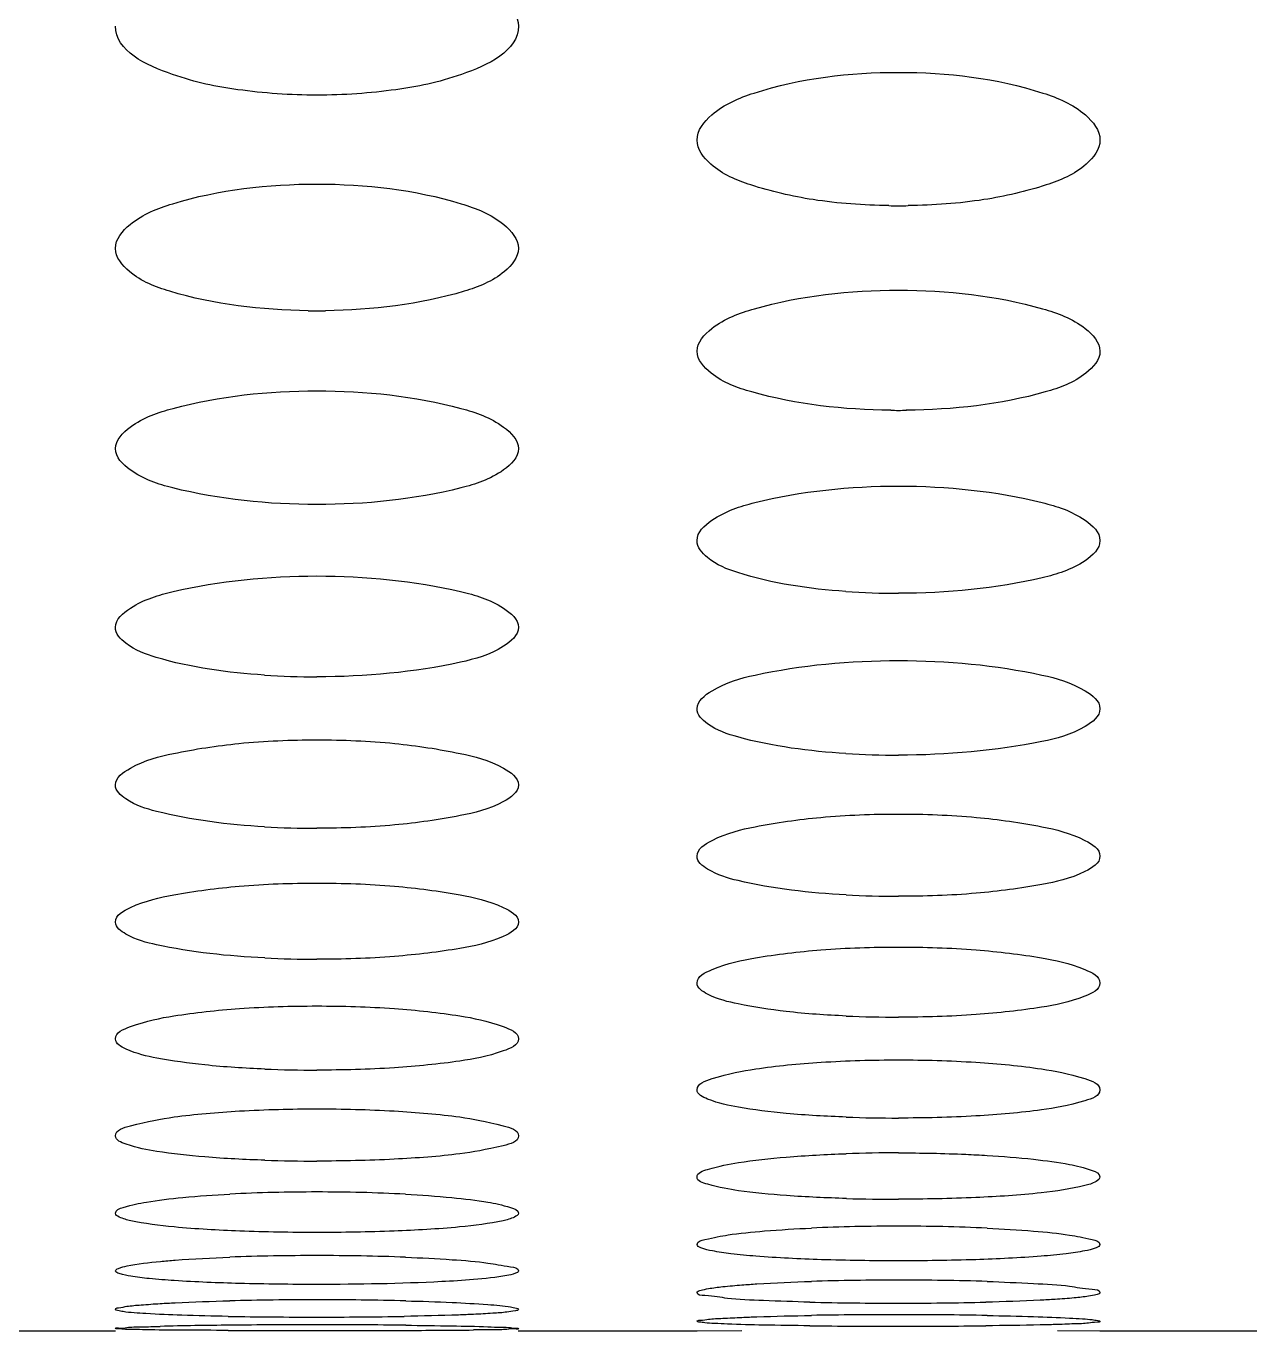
# Model space of a CAD drawing. Header units: millimetres. Extents: x 0 to 1189, y 0 to 841.
# Drawn here: x 548.02 to 557.13, y 247.11 to 256.83 of the extents above; entities that cross this region are included whole.
import ezdxf

# ---------------------------------------------------------------- set-up
doc = ezdxf.new("R2010")
doc.units = ezdxf.units.MM
doc.header["$LTSCALE"] = 65.395
doc.layers.get('0').update_dxf_attribs({"linetype": 'CONTINUOUS'})

msp = doc.modelspace()

# ---------------------------------------------------------------- linework, layer by layer
at = {"color": 7, "linetype": 'Continuous'}
for p, q in [((547.3536, 247.1093), (548.6853, 247.1093)), ((551.6821, 247.1093), (553.0138, 247.1093)), ((553.014, 247.1093), (553.3479, 247.1118)), ((555.6979, 247.1117), (556.0137, 247.1093)), ((556.0138, 247.1093), (557.3456, 247.1093))]:
    msp.add_line(p, q, dxfattribs=at)
for centre, radius, start, end in [((554.5139, 260.0297), 4.542, 269.09659, 270.90417), ((550.1838, 259.4916), 4.7861, 269.22658, 270.77455), ((554.5139, 259.0187), 5.0545, 269.34135, 270.65925), ((554.5107, 258.2557), 5.6538, 266.04332, 270.03199), ((550.1805, 258.0005), 6.0206, 266.30706, 270.02991), ((554.5106, 257.8267), 6.4299, 266.53399, 270.0286), ((550.1805, 257.7506), 6.8984, 266.78772, 270.02654), ((554.5106, 257.7767), 7.4311, 267.01079, 270.02513), ((550.1804, 257.9293), 8.0524, 267.25595, 270.0231), ((554.5105, 258.2215), 8.7759, 267.47594, 270.02161), ((550.1804, 258.693), 9.6415, 267.71382, 270.01961), ((554.5105, 259.3773), 10.683, 267.93147, 270.01805), ((550.1803, 260.3497), 11.9759, 268.16324, 270.01608), ((554.5109, 236.6905), 11.7445, 89.98554, 91.89182), ((550.1676, 235.6751), 12.4686, 89.92605, 92.90396), ((550.2009, 235.7314), 12.4123, 87.03391, 90.07955), ((554.5104, 261.6972), 13.6074, 268.37925, 270.01447), ((554.4979, 233.4959), 14.393, 89.93664, 92.51683), ((554.5309, 233.5614), 14.3275, 87.4283, 90.06824), ((550.168, 230.6607), 17.0094, 89.94727, 92.13218), ((550.2005, 230.7361), 16.934, 87.82205, 90.05675), ((554.4986, 226.705), 20.7825, 89.95817, 91.74648), ((554.5301, 226.7963), 20.6912, 88.21548, 90.04507), ((550.1693, 220.6515), 26.6894, 89.96911, 91.36246), ((550.1991, 220.7625), 26.5784, 88.60846, 90.03327), ((554.49, 274.232), 26.9162, 268.64377, 270.05076), ((554.5362, 274.3916), 27.0758, 269.95272, 271.32643), ((550.1581, 285.0039), 37.7917, 269.03649, 270.03882), ((550.2077, 285.2429), 38.0307, 269.96384, 270.94199), ((554.5009, 209.9555), 37.2746, 89.98021, 90.97779), ((554.5277, 210.0999), 37.1301, 89.00123, 90.02136), ((549.8692, 211.169), 35.9842, 90.53305, 91.35616), ((550.1333, 443.1218), 196.0097, 269.821447, 270.014742), ((550.1744, 185.4292), 61.7258, 89.991341, 90.594031), ((550.1938, 185.6163), 61.5387, 89.393749, 90.009365), ((550.2313, 445.4042), 198.2921, 269.986238, 270.173867), ((550.7203, 307.8411), 60.7282, 270.106339, 270.593986), ((554.4842, 310.522), 63.3778, 269.429035, 270.026796), ((554.5416, 310.9765), 63.8322, 269.975021, 270.557878)]:
    msp.add_arc(centre, radius, start, end, dxfattribs=at)
for points, knots in [([(550.1837, 257.3549), (550.3805, 257.3549), (550.7453, 257.3315), (551.2191, 257.2194), (551.5514, 257.0772), (551.6836, 256.9001), (551.6836, 256.8254)], [0, 0, 0, 0, 0.352477, 0.652127, 0.866287, 1, 1, 1, 1]), ([(550.1837, 256.3112), (549.9872, 256.3112), (549.6124, 256.3383), (549.117, 256.4378), (548.6838, 256.6401), (548.6838, 256.8254)], [0, 0, 0, 0, 0.358044, 0.662257, 1, 1, 1, 1]), ([(551.6836, 256.8254), (551.6836, 256.6401), (551.2504, 256.4378), (550.755, 256.3383), (550.3802, 256.3112), (550.1837, 256.3112)], [0, 0, 0, 0, 0.337733, 0.641958, 1, 1, 1, 1]), ([(553.0139, 255.9768), (553.0139, 256.0489), (553.1505, 256.2195), (553.6608, 256.4244), (554.1519, 256.4809), (554.5138, 256.4809)], [0, 0, 0, 0, 0.130488, 0.345008, 1, 1, 1, 1]), ([(554.5138, 256.4809), (554.8758, 256.4809), (555.3668, 256.4244), (555.8771, 256.2195), (556.0137, 256.0489), (556.0137, 255.9768)], [0, 0, 0, 0, 0.654989, 0.86951, 1, 1, 1, 1]), ([(554.4423, 255.4883), (554.2536, 255.4912), (553.9061, 255.5152), (553.4555, 255.6182), (553.1409, 255.7443), (553.0139, 255.9079), (553.0139, 255.9768)], [0, 0, 0, 0, 0.357215, 0.657285, 0.869553, 1, 1, 1, 1]), ([(556.0137, 255.9768), (556.0137, 255.9079), (555.8868, 255.7443), (555.5722, 255.6182), (555.1215, 255.5152), (554.7741, 255.4912), (554.5854, 255.4883)], [0, 0, 0, 0, 0.13044, 0.342703, 0.642785, 1, 1, 1, 1]), ([(548.6838, 255.1699), (548.6838, 255.2395), (548.8249, 255.4035), (549.333, 255.5946), (549.8225, 255.6491), (550.1837, 255.6491)], [0, 0, 0, 0, 0.126967, 0.341402, 1, 1, 1, 1]), ([(550.1837, 255.6491), (550.5449, 255.6491), (551.0344, 255.5946), (551.5425, 255.4035), (551.6836, 255.2395), (551.6836, 255.1699)], [0, 0, 0, 0, 0.658589, 0.873026, 1, 1, 1, 1]), ([(550.1192, 254.706), (549.7722, 254.7107), (549.3049, 254.7631), (548.816, 254.9454), (548.6838, 255.1032), (548.6838, 255.1699)], [0, 0, 0, 0, 0.660313, 0.87299, 1, 1, 1, 1]), ([(551.6836, 255.1699), (551.6836, 255.1032), (551.5514, 254.9454), (551.0626, 254.7632), (550.5952, 254.7107), (550.2483, 254.706)], [0, 0, 0, 0, 0.127005, 0.339676, 1, 1, 1, 1]), ([(553.0139, 254.4042), (553.014, 254.4714), (553.1597, 254.6285), (553.665, 254.8061), (554.1534, 254.8587), (554.5138, 254.8587)], [0, 0, 0, 0, 0.123472, 0.337858, 1, 1, 1, 1]), ([(554.5138, 254.8587), (554.8742, 254.8587), (555.3627, 254.8061), (555.8679, 254.6285), (556.0137, 254.4714), (556.0137, 254.4042)], [0, 0, 0, 0, 0.662139, 0.876526, 1, 1, 1, 1]), ([(554.4558, 253.9646), (554.1082, 253.9686), (553.6398, 254.019), (553.1516, 254.188), (553.0139, 254.3396), (553.0139, 254.4042)], [0, 0, 0, 0, 0.663909, 0.876635, 1, 1, 1, 1]), ([(556.0137, 254.4042), (556.0137, 254.3396), (555.8761, 254.188), (555.3878, 254.019), (554.9195, 253.9686), (554.5719, 253.9646)], [0, 0, 0, 0, 0.123358, 0.336079, 1, 1, 1, 1]), ([(548.6837, 253.679), (548.6837, 253.7439), (548.8344, 253.8939), (549.3363, 254.0586), (549.8241, 254.1093), (550.1837, 254.1093)], [0, 0, 0, 0, 0.120063, 0.334554, 1, 1, 1, 1]), ([(550.1837, 254.1093), (550.5438, 254.1093), (551.0319, 254.0586), (551.5336, 253.8934), (551.6837, 253.7437), (551.6837, 253.679)], [0, 0, 0, 0, 0.666388, 0.880309, 1, 1, 1, 1]), ([(550.1837, 253.2632), (549.8239, 253.2632), (549.3374, 253.3105), (548.8342, 253.4666), (548.6837, 253.6149), (548.6837, 253.679)], [0, 0, 0, 0, 0.667555, 0.881041, 1, 1, 1, 1]), ([(551.6837, 253.679), (551.6836, 253.6147), (551.5325, 253.4662), (551.0292, 253.3105), (550.543, 253.2632), (550.1837, 253.2632)], [0, 0, 0, 0, 0.119328, 0.333386, 1, 1, 1, 1]), ([(553.0138, 252.9939), (553.0138, 253.0565), (553.1695, 253.199), (553.6672, 253.3515), (554.1548, 253.4002), (554.5138, 253.4002)], [0, 0, 0, 0, 0.116578, 0.331081, 1, 1, 1, 1]), ([(554.5138, 253.4002), (554.8728, 253.4002), (555.3605, 253.3515), (555.8581, 253.199), (556.0138, 253.0565), (556.0138, 252.9939)], [0, 0, 0, 0, 0.668915, 0.883419, 1, 1, 1, 1]), ([(554.1205, 252.6154), (553.8492, 252.6343), (553.4887, 252.6858), (553.1142, 252.8283), (553.0138, 252.9448), (553.0138, 252.9939)], [0, 0, 0, 0, 0.671368, 0.878668, 1, 1, 1, 1]), ([(556.0138, 252.9939), (556.0138, 252.9319), (555.8576, 252.7909), (555.3587, 252.6474), (554.8725, 252.6019), (554.5138, 252.6019)], [0, 0, 0, 0, 0.11584, 0.329935, 1, 1, 1, 1]), ([(548.6837, 252.3484), (548.6837, 252.4087), (548.8445, 252.5435), (549.3374, 252.6844), (549.8253, 252.731), (550.1837, 252.731)], [0, 0, 0, 0, 0.113166, 0.327714, 1, 1, 1, 1]), ([(550.1837, 252.731), (550.5421, 252.731), (551.03, 252.6844), (551.5229, 252.5435), (551.6837, 252.4087), (551.6837, 252.3484)], [0, 0, 0, 0, 0.672274, 0.886827, 1, 1, 1, 1]), ([(549.7928, 251.9924), (549.5215, 252.0101), (549.1608, 252.0592), (548.7879, 252.1903), (548.6837, 252.3012), (548.6837, 252.3484)], [0, 0, 0, 0, 0.675613, 0.882667, 1, 1, 1, 1]), ([(551.6837, 252.3484), (551.6837, 252.2886), (551.5223, 252.1554), (551.0284, 252.0235), (550.5418, 251.9799), (550.1837, 251.9799)], [0, 0, 0, 0, 0.112437, 0.326609, 1, 1, 1, 1]), ([(553.0138, 251.742), (553.0138, 251.8002), (553.1798, 251.9268), (553.6674, 252.0568), (554.156, 252.1012), (554.5138, 252.1012)], [0, 0, 0, 0, 0.109813, 0.32444, 1, 1, 1, 1]), ([(554.5138, 252.1012), (554.8716, 252.1012), (555.3603, 252.0568), (555.8478, 251.9268), (556.0138, 251.8002), (556.0138, 251.742)], [0, 0, 0, 0, 0.675556, 0.890185, 1, 1, 1, 1]), ([(554.1219, 251.4085), (553.8514, 251.4251), (553.4913, 251.4718), (553.1217, 251.5919), (553.0138, 251.6968), (553.0138, 251.742)], [0, 0, 0, 0, 0.679766, 0.886578, 1, 1, 1, 1]), ([(556.0138, 251.742), (556.0138, 251.6844), (555.8472, 251.5594), (555.3589, 251.4383), (554.8713, 251.3968), (554.5138, 251.3968)], [0, 0, 0, 0, 0.109087, 0.323363, 1, 1, 1, 1]), ([(548.6837, 251.1743), (548.6837, 251.2304), (548.8552, 251.3486), (549.1585, 251.4237), (549.6345, 251.4973), (549.9901, 251.5103), (550.1837, 251.5103)], [0, 0, 0, 0, 0.10641, 0.320933, 0.632576, 1, 1, 1, 1]), ([(550.1837, 251.5103), (550.3773, 251.5103), (550.7328, 251.4973), (551.2089, 251.4237), (551.5121, 251.3486), (551.6837, 251.2304), (551.6837, 251.1743)], [0, 0, 0, 0, 0.367415, 0.679057, 0.893584, 1, 1, 1, 1]), ([(549.7939, 250.863), (549.5235, 250.8783), (549.1624, 250.9226), (548.7958, 251.0322), (548.6837, 251.131), (548.6837, 251.1743)], [0, 0, 0, 0, 0.683849, 0.890513, 1, 1, 1, 1]), ([(551.6837, 251.1743), (551.6837, 251.1188), (551.5114, 251.0023), (551.2082, 250.9328), (550.7323, 250.8638), (550.3771, 250.8521), (550.1837, 250.8521)], [0, 0, 0, 0, 0.105711, 0.319937, 0.631977, 1, 1, 1, 1]), ([(553.0138, 250.645), (553.0138, 250.699), (553.1909, 250.8083), (553.4887, 250.8774), (553.9661, 250.946), (554.3205, 250.958), (554.5138, 250.958)], [0, 0, 0, 0, 0.103206, 0.317883, 0.630911, 1, 1, 1, 1]), ([(554.5138, 250.958), (554.7071, 250.958), (555.0615, 250.946), (555.5389, 250.8774), (555.8367, 250.8083), (556.0138, 250.699), (556.0138, 250.645)], [0, 0, 0, 0, 0.369085, 0.682114, 0.896792, 1, 1, 1, 1]), ([(554.123, 250.3557), (553.8533, 250.3699), (553.4919, 250.4117), (553.1298, 250.5114), (553.0138, 250.6035), (553.0138, 250.645)], [0, 0, 0, 0, 0.687833, 0.894345, 1, 1, 1, 1]), ([(556.0138, 250.645), (556.0138, 250.5914), (555.836, 250.484), (555.5383, 250.4204), (555.061, 250.3563), (554.707, 250.3456), (554.5138, 250.3456)], [0, 0, 0, 0, 0.102515, 0.316918, 0.630332, 1, 1, 1, 1]), ([(548.6837, 250.1536), (548.6837, 250.2057), (548.8663, 250.3054), (549.1585, 250.3693), (549.6374, 250.4327), (549.9907, 250.4439), (550.1837, 250.4439)], [0, 0, 0, 0, 0.10008, 0.314923, 0.629295, 1, 1, 1, 1]), ([(550.1837, 250.4439), (550.3767, 250.4439), (550.7299, 250.4327), (551.2089, 250.3693), (551.501, 250.3054), (551.6837, 250.2057), (551.6837, 250.1536)], [0, 0, 0, 0, 0.370697, 0.685068, 0.899914, 1, 1, 1, 1]), ([(549.7949, 249.8861), (549.5252, 249.8991), (549.162, 249.9381), (548.8042, 250.0286), (548.6837, 250.1138), (548.6837, 250.1536)], [0, 0, 0, 0, 0.6917, 0.898155, 1, 1, 1, 1]), ([(551.6837, 250.1536), (551.6837, 250.1019), (551.5002, 250.0042), (551.2084, 249.9456), (550.7294, 249.8867), (550.3766, 249.8769), (550.1837, 249.8769)], [0, 0, 0, 0, 0.09941, 0.314006, 0.628748, 1, 1, 1, 1]), ([(553.0138, 249.6999), (553.0138, 249.7501), (553.2021, 249.8398), (553.4882, 249.8992), (553.969, 249.9572), (554.321, 249.9676), (554.5138, 249.9676)], [0, 0, 0, 0, 0.097064, 0.312092, 0.627751, 1, 1, 1, 1]), ([(554.5138, 249.9676), (554.7066, 249.9676), (555.0586, 249.9572), (555.5394, 249.8992), (555.8255, 249.8398), (556.0138, 249.7501), (556.0138, 249.6999)], [0, 0, 0, 0, 0.372245, 0.687905, 0.902935, 1, 1, 1, 1]), ([(554.124, 249.4541), (553.9747, 249.4607), (553.7079, 249.478), (553.3536, 249.5341), (553.1387, 249.584), (553.0138, 249.6618), (553.0138, 249.6999)], [0, 0, 0, 0, 0.385595, 0.695625, 0.901895, 1, 1, 1, 1]), ([(556.0138, 249.6999), (556.0138, 249.65), (555.8247, 249.5625), (555.539, 249.5082), (555.0582, 249.4547), (554.7065, 249.4456), (554.5138, 249.4456)], [0, 0, 0, 0, 0.09641, 0.311213, 0.627229, 1, 1, 1, 1]), ([(548.6837, 249.2835), (548.6837, 249.332), (548.8777, 249.4109), (549.1575, 249.4669), (549.6403, 249.5191), (549.9911, 249.5288), (550.1837, 249.5288)], [0, 0, 0, 0, 0.094158, 0.309378, 0.626271, 1, 1, 1, 1]), ([(550.1837, 249.5288), (550.3762, 249.5288), (550.7271, 249.5191), (551.2099, 249.4669), (551.4897, 249.4109), (551.6837, 249.332), (551.6837, 249.2835)], [0, 0, 0, 0, 0.373721, 0.690613, 0.905837, 1, 1, 1, 1]), ([(549.7958, 249.0591), (549.6464, 249.0652), (549.3802, 249.0808), (549.0237, 249.1318), (548.8134, 249.1771), (548.6837, 249.247), (548.6837, 249.2835)], [0, 0, 0, 0, 0.387631, 0.699177, 0.905489, 1, 1, 1, 1]), ([(551.6837, 249.2835), (551.6837, 249.2354), (551.4888, 249.1587), (551.2096, 249.1077), (550.7267, 249.06), (550.3761, 249.0515), (550.1837, 249.0515)], [0, 0, 0, 0, 0.093533, 0.308555, 0.625784, 1, 1, 1, 1]), ([(553.0138, 248.9042), (553.0138, 248.951), (553.2135, 249.0186), (553.4868, 249.0719), (553.9718, 249.1181), (554.3215, 249.1273), (554.5138, 249.1273)], [0, 0, 0, 0, 0.091398, 0.306821, 0.624879, 1, 1, 1, 1]), ([(554.5138, 249.1273), (554.7062, 249.1273), (555.0559, 249.1181), (555.5408, 249.0719), (555.8141, 249.0186), (556.0138, 248.951), (556.0138, 248.9042)], [0, 0, 0, 0, 0.375118, 0.693176, 0.908601, 1, 1, 1, 1]), ([(554.1249, 248.7013), (553.9758, 248.7067), (553.7107, 248.7209), (553.3529, 248.7665), (553.1479, 248.8079), (553.0138, 248.8693), (553.0138, 248.9042)], [0, 0, 0, 0, 0.389641, 0.702593, 0.908923, 1, 1, 1, 1]), ([(556.0138, 248.9042), (556.0138, 248.8577), (555.8133, 248.7925), (555.5406, 248.744), (555.0554, 248.7023), (554.7061, 248.6943), (554.5138, 248.6943)], [0, 0, 0, 0, 0.090799, 0.306045, 0.62442, 1, 1, 1, 1]), ([(548.6837, 248.5617), (548.6837, 248.607), (548.8889, 248.6625), (549.1557, 248.7142), (549.643, 248.7539), (549.9915, 248.7628), (550.1837, 248.7628)], [0, 0, 0, 0, 0.088788, 0.304413, 0.623566, 1, 1, 1, 1]), ([(550.1837, 248.7628), (550.3758, 248.7628), (550.7244, 248.7539), (551.2117, 248.7142), (551.4784, 248.6625), (551.6837, 248.607), (551.6837, 248.5617)], [0, 0, 0, 0, 0.376427, 0.695579, 0.911207, 1, 1, 1, 1]), ([(549.7965, 248.38), (549.6474, 248.3848), (549.3829, 248.3977), (549.0226, 248.4375), (548.8227, 248.4759), (548.6837, 248.5283), (548.6837, 248.5617)], [0, 0, 0, 0, 0.391455, 0.705778, 0.912211, 1, 1, 1, 1]), ([(551.6837, 248.5617), (551.6837, 248.5168), (551.4776, 248.4638), (551.2115, 248.4167), (550.724, 248.3815), (550.3758, 248.3738), (550.1837, 248.3738)], [0, 0, 0, 0, 0.08823, 0.303701, 0.623147, 1, 1, 1, 1]), ([(553.0138, 248.2559), (553.0138, 248.2882), (553.1563, 248.3323), (553.3506, 248.3722), (553.7116, 248.4099), (553.9745, 248.4237), (554.1231, 248.4286)], [0, 0, 0, 0, 0.085258, 0.291935, 0.607215, 1, 1, 1, 1]), ([(554.5138, 248.435), (554.681, 248.435), (554.9008, 248.4305), (555.1203, 248.4193), (555.1728, 248.4162)], [0, 0, 0, 0, 0.760707, 1, 1, 1, 1]), ([(555.1728, 248.4162), (555.2885, 248.4093), (555.4909, 248.3939), (555.7633, 248.3561), (555.9133, 248.323), (556.0137, 248.2809), (556.0137, 248.2559)], [0, 0, 0, 0, 0.400602, 0.712108, 0.913634, 1, 1, 1, 1]), ([(554.1255, 248.0953), (553.9767, 248.0996), (553.7134, 248.1113), (553.3514, 248.145), (553.1573, 248.1814), (553.0138, 248.2238), (553.0138, 248.2559)], [0, 0, 0, 0, 0.393224, 0.708789, 0.91529, 1, 1, 1, 1]), ([(556.0137, 248.2559), (556.0137, 248.2413), (555.9694, 248.2092), (555.8285, 248.1704), (555.5208, 248.1256), (555.0615, 248.0974), (554.7057, 248.0899), (554.5138, 248.0899)], [0, 0, 0, 0, 0.028721, 0.088113, 0.303128, 0.62298, 1, 1, 1, 1]), ([(548.6838, 247.9865), (548.6839, 248.0105), (548.7898, 248.0446), (548.9371, 248.0757), (549.2149, 248.1079), (549.4189, 248.1217), (549.5359, 248.1277)], [0, 0, 0, 0, 0.082715, 0.284579, 0.597576, 1, 1, 1, 1]), ([(550.8432, 248.1271), (550.9587, 248.121), (551.1602, 248.1072), (551.4341, 248.075), (551.5794, 248.0442), (551.6836, 248.0102), (551.6836, 247.9865)], [0, 0, 0, 0, 0.402856, 0.715789, 0.917248, 1, 1, 1, 1]), ([(550.1837, 247.8422), (549.992, 247.8422), (549.636, 247.8488), (549.1784, 247.8729), (548.8682, 247.912), (548.7306, 247.9453), (548.6838, 247.9729), (548.6838, 247.9865)], [0, 0, 0, 0, 0.378151, 0.699148, 0.914415, 0.973215, 1, 1, 1, 1]), ([(551.6836, 247.9865), (551.6835, 247.9729), (551.6368, 247.9453), (551.4991, 247.912), (551.189, 247.873), (550.7314, 247.8488), (550.3754, 247.8422), (550.1837, 247.8422)], [0, 0, 0, 0, 0.026806, 0.085624, 0.300926, 0.621788, 1, 1, 1, 1]), ([(553.014, 247.7533), (553.014, 247.7763), (553.1237, 247.8013), (553.2661, 247.8313), (553.5458, 247.8573), (553.749, 247.8697), (553.8659, 247.875)], [0, 0, 0, 0, 0.079416, 0.281263, 0.595561, 1, 1, 1, 1]), ([(555.1738, 247.8744), (555.2892, 247.8691), (555.4896, 247.8567), (555.7654, 247.8306), (555.9058, 247.801), (556.0137, 247.776), (556.0137, 247.7533)], [0, 0, 0, 0, 0.40491, 0.719152, 0.920582, 1, 1, 1, 1]), ([(554.5138, 247.6308), (554.3222, 247.6308), (553.9686, 247.6357), (553.5506, 247.6557), (553.2827, 247.68), (553.1409, 247.7014), (553.0635, 247.7181), (553.0139, 247.7407), (553.014, 247.7533)], [0, 0, 0, 0, 0.379209, 0.701103, 0.824522, 0.916712, 0.975011, 1, 1, 1, 1]), ([(556.0137, 247.7533), (556.0137, 247.7407), (555.9642, 247.7181), (555.8866, 247.7013), (555.7448, 247.68), (555.477, 247.6557), (555.059, 247.6357), (554.7054, 247.6308), (554.5138, 247.6308)], [0, 0, 0, 0, 0.025011, 0.083326, 0.175601, 0.29897, 0.620729, 1, 1, 1, 1]), ([(548.6838, 247.5563), (548.6839, 247.5657), (548.7216, 247.5822), (548.8226, 247.6057), (548.935, 247.6185), (549.0182, 247.6264)], [0, 0, 0, 0, 0.08193, 0.275535, 1, 1, 1, 1]), ([(549.0182, 247.6264), (549.0553, 247.63), (549.2273, 247.6445), (549.3999, 247.6533), (549.5352, 247.6584)], [0, 0, 0, 0, 0.215673, 1, 1, 1, 1]), ([(550.844, 247.6579), (550.9593, 247.6535), (551.1588, 247.6422), (551.4365, 247.6228), (551.572, 247.5933), (551.6836, 247.5779), (551.6836, 247.5563)], [0, 0, 0, 0, 0.406735, 0.722147, 0.923574, 1, 1, 1, 1]), ([(550.1837, 247.4553), (549.9922, 247.4553), (549.6389, 247.4594), (549.2205, 247.4755), (548.9534, 247.4957), (548.8102, 247.5127), (548.7361, 247.5276), (548.6838, 247.5445), (548.6838, 247.5563)], [0, 0, 0, 0, 0.380187, 0.702911, 0.826569, 0.918766, 0.976648, 1, 1, 1, 1]), ([(551.3494, 247.4912), (551.2706, 247.4848), (550.8825, 247.4612), (550.4934, 247.4553), (550.1837, 247.4553)], [0, 0, 0, 0, 0.203397, 1, 1, 1, 1]), ([(551.6836, 247.5563), (551.6835, 247.5469), (551.6457, 247.5308), (551.5448, 247.5093), (551.4325, 247.498), (551.3494, 247.4912)], [0, 0, 0, 0, 0.081462, 0.274769, 1, 1, 1, 1]), ([(553.3484, 247.4518), (553.3855, 247.4547), (553.5576, 247.4665), (553.73, 247.4737), (553.8653, 247.4779)], [0, 0, 0, 0, 0.215599, 1, 1, 1, 1]), ([(555.1744, 247.4775), (555.2896, 247.4738), (555.4882, 247.4635), (555.7678, 247.4513), (555.8989, 247.4208), (556.0137, 247.4161), (556.0137, 247.3952)], [0, 0, 0, 0, 0.408296, 0.724715, 0.926158, 1, 1, 1, 1]), ([(553.8529, 247.3233), (553.7378, 247.3261), (553.5394, 247.3346), (553.2597, 247.3431), (553.1291, 247.3713), (553.0139, 247.3745), (553.014, 247.3952)], [0, 0, 0, 0, 0.408665, 0.725222, 0.926515, 1, 1, 1, 1]), ([(553.014, 247.3952), (553.014, 247.4039), (553.0541, 247.4154), (553.1095, 247.4276), (553.2194, 247.4409), (553.3007, 247.4481), (553.3484, 247.4518)], [0, 0, 0, 0, 0.076363, 0.269596, 0.580377, 1, 1, 1, 1]), ([(556.0137, 247.3952), (556.0137, 247.3866), (555.9735, 247.3756), (555.9183, 247.3646), (555.8086, 247.3529), (555.7274, 247.3468), (555.6798, 247.3438)], [0, 0, 0, 0, 0.075937, 0.26893, 0.57984, 1, 1, 1, 1]), ([(548.6838, 247.2701), (548.6839, 247.2781), (548.7261, 247.2837), (548.7785, 247.2955), (548.8895, 247.3042), (548.9702, 247.3102), (549.0178, 247.3131)], [0, 0, 0, 0, 0.071588, 0.264613, 0.577175, 1, 1, 1, 1]), ([(549.0178, 247.3131), (549.0549, 247.3153), (549.2271, 247.3244), (549.3995, 247.33), (549.5347, 247.3333)], [0, 0, 0, 0, 0.215484, 1, 1, 1, 1]), ([(550.8446, 247.333), (550.9597, 247.3302), (551.1658, 247.3238), (551.4202, 247.309), (551.5912, 247.2961), (551.6562, 247.2822), (551.6836, 247.2757), (551.6835, 247.2701)], [0, 0, 0, 0, 0.409195, 0.726145, 0.927428, 0.979839, 1, 1, 1, 1]), ([(555.6798, 247.3438), (555.6427, 247.3414), (555.4705, 247.3318), (555.2982, 247.3263), (555.1629, 247.3231)], [0, 0, 0, 0, 0.215497, 1, 1, 1, 1]), ([(549.5226, 247.2175), (549.4075, 247.2195), (549.2015, 247.2239), (548.9472, 247.2352), (548.7762, 247.2457), (548.7113, 247.2583), (548.6838, 247.2644), (548.6838, 247.2701)], [0, 0, 0, 0, 0.409472, 0.726526, 0.927693, 0.979975, 1, 1, 1, 1]), ([(551.3498, 247.2321), (551.3127, 247.2304), (551.1405, 247.2235), (550.9681, 247.2196), (550.8329, 247.2173)], [0, 0, 0, 0, 0.215434, 1, 1, 1, 1]), ([(551.6835, 247.2701), (551.6835, 247.262), (551.6412, 247.257), (551.589, 247.2462), (551.4779, 247.2392), (551.3974, 247.2343), (551.3498, 247.2321)], [0, 0, 0, 0, 0.071219, 0.264067, 0.576748, 1, 1, 1, 1]), ([(553.8526, 247.1474), (553.7376, 247.1486), (553.5343, 247.1516), (553.2956, 247.1567), (553.1532, 247.1641), (553.0773, 247.1671), (553.0432, 247.1746), (553.0139, 247.1755), (553.014, 247.1807)], [0, 0, 0, 0, 0.410509, 0.728281, 0.844576, 0.929613, 0.981512, 1, 1, 1, 1]), ([(553.014, 247.1807), (553.014, 247.1883), (553.0582, 247.1871), (553.1079, 247.1997), (553.2203, 247.2032), (553.3004, 247.2082), (553.3481, 247.2102)], [0, 0, 0, 0, 0.067845, 0.260761, 0.574719, 1, 1, 1, 1]), ([(553.3481, 247.2102), (553.3852, 247.2118), (553.5574, 247.2182), (553.7297, 247.2222), (553.8649, 247.2246)], [0, 0, 0, 0, 0.215453, 1, 1, 1, 1]), ([(555.1749, 247.2244), (555.2899, 247.2223), (555.4933, 247.2173), (555.732, 247.2091), (555.8744, 247.1996), (555.9503, 247.1954), (555.9845, 247.1872), (556.0137, 247.1859), (556.0137, 247.1807)], [0, 0, 0, 0, 0.410319, 0.728017, 0.844332, 0.929425, 0.981411, 1, 1, 1, 1]), ([(556.0137, 247.1807), (556.0136, 247.1732), (555.9694, 247.175), (555.9199, 247.1633), (555.8076, 247.1616), (555.7276, 247.1577), (555.68, 247.1563)], [0, 0, 0, 0, 0.067574, 0.260369, 0.57441, 1, 1, 1, 1]), ([(548.6838, 247.1271), (548.6839, 247.1344), (548.7293, 247.1256), (548.7772, 247.1401), (548.8903, 247.1377), (548.97, 247.142), (549.0175, 247.1431)], [0, 0, 0, 0, 0.065423, 0.258276, 0.573126, 1, 1, 1, 1]), ([(549.5224, 247.1131), (549.4074, 247.1134), (549.2043, 247.1149), (548.9653, 247.1154), (548.8234, 247.1203), (548.7467, 247.1185), (548.7144, 247.1274), (548.6838, 247.1222), (548.6838, 247.1271)], [0, 0, 0, 0, 0.411154, 0.72938, 0.845787, 0.930816, 0.982494, 1, 1, 1, 1]), ([(550.8449, 247.1515), (550.9599, 247.1503), (551.1631, 247.1469), (551.4021, 247.1433), (551.5439, 247.1363), (551.6207, 247.1368), (551.653, 247.1273), (551.6836, 247.132), (551.6835, 247.1271)], [0, 0, 0, 0, 0.411057, 0.729245, 0.845661, 0.930718, 0.98244, 1, 1, 1, 1]), ([(551.6835, 247.1271), (551.6835, 247.1199), (551.638, 247.1294), (551.5903, 247.1157), (551.4771, 247.1199), (551.3974, 247.1167), (551.3499, 247.1162)], [0, 0, 0, 0, 0.065279, 0.258074, 0.572971, 1, 1, 1, 1]), ([(555.68, 247.1563), (555.6429, 247.1552), (555.4707, 247.151), (555.2984, 247.1486), (555.1632, 247.1473)], [0, 0, 0, 0, 0.215385, 1, 1, 1, 1])]:
    msp.add_open_spline(points, degree=3, knots=knots, dxfattribs=at)

doc.saveas('drawing.dxf')
